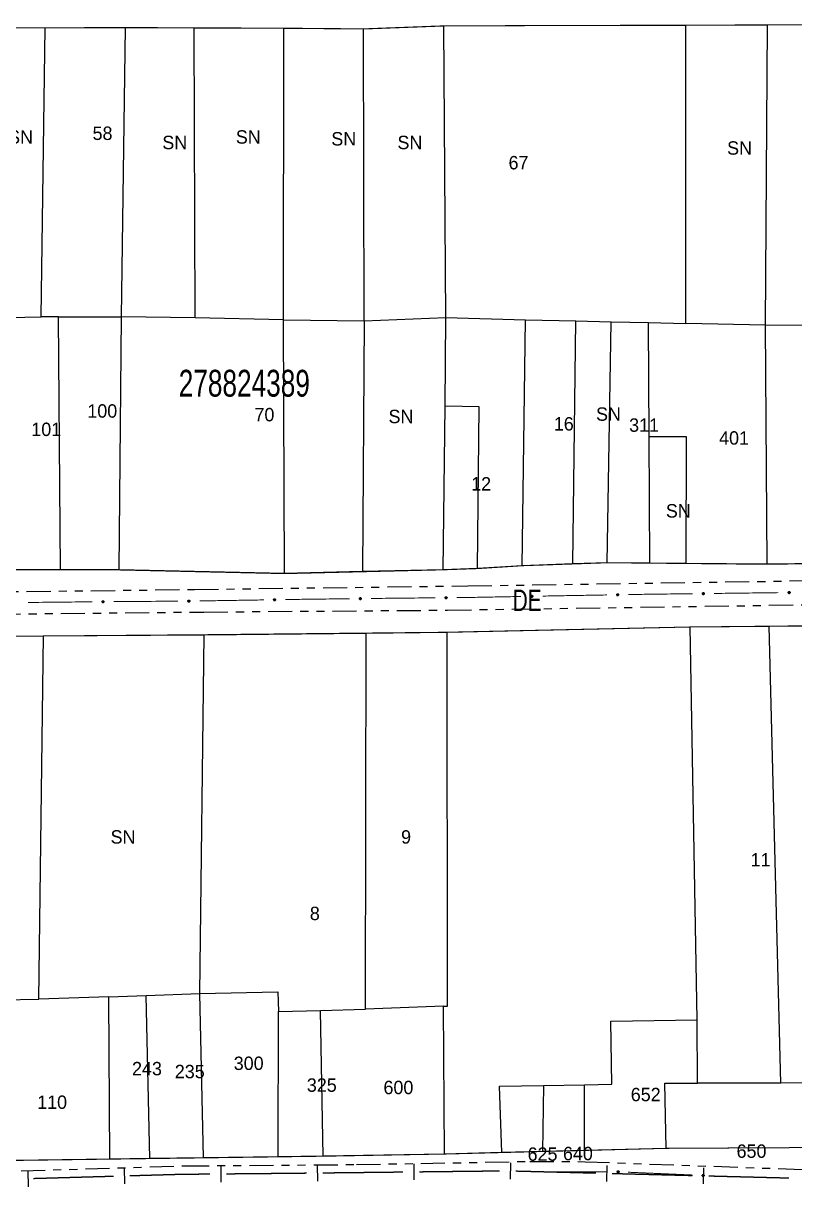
# Model space of a CAD drawing. Extents: x 203555 to 204724, y 4873703 to 4874787.
# Drawn here: x 203902.9 to 204046.8, y 4873709.3 to 4873926.4 of the extents above; entities that cross this region are included whole.
import ezdxf
from ezdxf.enums import TextEntityAlignment as Align

# ---------------------------------------------------------------- set-up
doc = ezdxf.new("R2010")
doc.units = 0
doc.header["$LTSCALE"] = 1.5
doc.header["$MEASUREMENT"] = 0
doc.linetypes.add('TRACO_25', pattern=[8, 3, -1, 1, -1, 1, -1])
for name, color, linetype in [('CD_MALHA_LOTES', 7, 'CONTINUOUS'), ('CD_TXT_QUADRA', 7, 'CONTINUOUS'), ('LM-LIM-SETORES-BAIRROS', 250, 'CONTINUOUS'), ('RU-QUADRA', 210, 'CONTINUOUS'), ('SV-EIXO-RUA-N-PAV', 6, 'CONTINUOUS'), ('SV-RUA-NAO-PAV', 7, 'CONTINUOUS'), ('SV-TXT-RUA-N-PAV', 7, 'CONTINUOUS'), ('Th_NmrPort', 1, 'CONTINUOUS')]:
    doc.layers.add(name, color=color, linetype=linetype)
doc.styles.add('ARIAL', font='ARIAL.SHX')

msp = doc.modelspace()

# ---------------------------------------------------------------- linework, layer by layer
at = {"layer": 'CD_MALHA_LOTES', "linetype": 'Continuous', "flags": 128}
for points in [[(203891.818778, 4873925.55107), (203906.994817, 4873925.512747)], [(203906.216361, 4873871.570602), (203906.994817, 4873925.512747)], [(203906.994817, 4873925.512747), (203921.954371, 4873925.559279)], [(203921.249965, 4873871.617595), (203921.954371, 4873925.559279)], [(203921.954371, 4873925.559279), (203934.761882, 4873925.508319)], [(203934.96511, 4873871.408666), (203934.761882, 4873925.508319)], [(203934.761882, 4873925.508319), (203951.48232, 4873925.44179)], [(203951.4318, 4873871.007417), (203951.48232, 4873925.44179)], [(203951.48232, 4873925.44179), (203966.38229, 4873925.311832)], [(203966.38229, 4873925.311832), (203981.326634, 4873925.875374)], [(203966.506467, 4873870.819653), (203966.38229, 4873925.311832)], [(203981.326634, 4873925.875374), (203996.432301, 4873925.91919), (204026.51777, 4873926.006458)], [(203981.738727, 4873871.475584), (203981.326634, 4873925.875374)], [(204026.48523, 4873870.357161), (204026.51777, 4873926.006458)], [(204026.51777, 4873926.006458), (204041.737824, 4873926.050606)], [(204041.350656, 4873870.009915), (204041.737824, 4873926.050606)], [(204041.737824, 4873926.050606), (204056.823651, 4873926.104093)], [(203897.100465, 4873871.403181), (203906.216361, 4873871.570602)], [(203909.453666, 4873871.580721), (203906.216361, 4873871.570602)], [(203909.453666, 4873871.580721), (203921.249965, 4873871.617595)], [(203909.851387, 4873824.380093), (203909.453666, 4873871.580721)], [(203920.796496, 4873824.360548), (203921.249965, 4873871.617595)], [(203934.96511, 4873871.408666), (203921.249965, 4873871.617595)], [(203951.4318, 4873871.007417), (203934.96511, 4873871.408666)], [(203966.506467, 4873870.819653), (203981.738727, 4873871.475584)], [(203981.630646, 4873854.949183), (203981.738727, 4873871.475584)], [(203981.738727, 4873871.475584), (203996.61076, 4873871.055009)], [(203995.959193, 4873825.151431), (203996.61076, 4873871.055009)], [(203996.61076, 4873871.055009), (204006.007659, 4873870.835504)], [(203951.4318, 4873871.007417), (203966.506467, 4873870.819653)], [(203951.64658, 4873823.676974), (203951.4318, 4873871.007417)], [(204005.409933, 4873825.480752), (204006.007659, 4873870.835504)], [(204006.007659, 4873870.835504), (204012.591941, 4873870.681699)], [(204011.847873, 4873825.705088), (204012.591941, 4873870.681699)], [(204012.591941, 4873870.681699), (204019.556216, 4873870.519018)], [(204019.556216, 4873870.519018), (204026.48523, 4873870.357161)], [(204019.651654, 4873849.245184), (204019.556216, 4873870.519018)], [(204041.350656, 4873870.009915), (204026.48523, 4873870.357161)], [(204056.881777, 4873869.96484), (204041.350656, 4873870.009915)], [(204041.687741, 4873825.420192), (204041.350656, 4873870.009915)], [(203981.229364, 4873824.39004), (203981.630646, 4873854.949183)], [(203987.975737, 4873854.829003), (203981.630646, 4873854.949183)], [(203987.626885, 4873824.615547), (203987.975737, 4873854.829003)], [(204019.651654, 4873849.245184), (204026.532294, 4873849.244761)], [(204019.757597, 4873825.62957), (204019.651654, 4873849.245184)], [(204026.532294, 4873849.244761), (204026.530725, 4873825.564904)], [(204005.409933, 4873825.480752), (203995.959193, 4873825.151431)], [(204011.847873, 4873825.705088), (204005.409933, 4873825.480752)], [(204019.757597, 4873825.62957), (204011.847873, 4873825.705088)], [(204026.530725, 4873825.564904), (204019.757597, 4873825.62957)], [(204041.687741, 4873825.420192), (204026.530725, 4873825.564904)], [(204057.086312, 4873825.644072), (204041.687741, 4873825.420192)], [(203909.851387, 4873824.380093), (203897.894757, 4873824.401443)], [(203920.796496, 4873824.360548), (203909.851387, 4873824.380093)], [(203951.64658, 4873823.676974), (203920.796496, 4873824.360548)], [(203966.202545, 4873824.086511), (203951.64658, 4873823.676974)], [(203981.229364, 4873824.39004), (203966.202545, 4873824.086511)], [(203987.626885, 4873824.615547), (203981.229364, 4873824.39004)], [(203995.959193, 4873825.151431), (203987.626885, 4873824.615547)], [(203936.644232, 4873812.292356), (203966.872592, 4873812.598709)], [(203966.760072, 4873742.458654), (203966.872592, 4873812.598709)], [(203966.872592, 4873812.598709), (203982.00871, 4873812.752108)], [(203982.00871, 4873812.752108), (204027.319004, 4873813.733123)], [(203982.038978, 4873743.013471), (203982.00871, 4873812.752108)], [(204027.319004, 4873813.733123), (204042.044667, 4873813.881067)], [(204028.623104, 4873740.464285), (204027.319004, 4873813.733123)], [(204042.044667, 4873813.881067), (204072.625299, 4873814.1883)], [(204044.229501, 4873728.642807), (204042.044667, 4873813.881067)], [(203876.732705, 4873811.793739), (203906.668606, 4873812.051331)], [(203905.799927, 4873744.277229), (203906.668606, 4873812.051331)], [(203906.668606, 4873812.051331), (203936.644232, 4873812.292356)], [(203935.85036, 4873745.333412), (203936.644232, 4873812.292356)], [(203925.85741, 4873744.98219), (203935.85036, 4873745.333412)], [(203935.85036, 4873745.333412), (203950.406298, 4873745.636661)], [(203936.520784, 4873714.687955), (203935.85036, 4873745.333412)], [(203950.406298, 4873745.636661), (203950.496023, 4873742.003637)], [(203891.949737, 4873744.040064), (203905.799927, 4873744.277229)], [(203918.868095, 4873744.736536), (203905.799927, 4873744.277229)], [(203918.868095, 4873744.736536), (203925.85741, 4873744.98219)], [(203919.028246, 4873714.448945), (203918.868095, 4873744.736536)], [(203926.522054, 4873714.551337), (203925.85741, 4873744.98219)], [(203981.263284, 4873742.984628), (203966.760072, 4873742.458654)], [(203981.263284, 4873742.984628), (203982.038978, 4873743.013471)], [(203981.490896, 4873715.402813), (203981.263284, 4873742.984628)], [(203950.443866, 4873714.878193), (203950.496023, 4873742.003637)], [(203950.496023, 4873742.003637), (203958.360621, 4873742.15404)], [(203958.360621, 4873742.15404), (203966.760072, 4873742.458654)], [(203958.826053, 4873714.992723), (203958.360621, 4873742.15404)], [(204012.513806, 4873740.16793), (204028.623104, 4873740.464285)], [(204012.697406, 4873728.420113), (204012.513806, 4873740.16793)], [(204028.661522, 4873728.613222), (204028.623104, 4873740.464285)], [(203991.723934, 4873728.048236), (203999.955551, 4873728.192467)], [(203992.177204, 4873715.677404), (203991.723934, 4873728.048236)], [(203999.955551, 4873728.192467), (203999.758143, 4873715.872201)], [(203999.955551, 4873728.192467), (204007.626221, 4873728.326869)], [(204007.602672, 4873716.07377), (204007.626221, 4873728.326869)], [(204007.626221, 4873728.326869), (204012.697406, 4873728.420113)], [(204022.570333, 4873728.601646), (204028.661522, 4873728.613222)], [(204022.811776, 4873716.464577), (204022.570333, 4873728.601646)], [(204044.229501, 4873728.642807), (204028.661522, 4873728.613222)], [(204057.46688, 4873728.667962), (204044.229501, 4873728.642807)], [(203950.443866, 4873714.878193), (203936.520784, 4873714.687955)], [(203958.826053, 4873714.992723), (203950.443866, 4873714.878193)], [(203981.490896, 4873715.402813), (203958.826053, 4873714.992723)], [(203992.177204, 4873715.677404), (203981.490896, 4873715.402813)], [(203999.758143, 4873715.872201), (203992.177204, 4873715.677404)], [(204007.602672, 4873716.07377), (203999.758143, 4873715.872201)], [(204022.811776, 4873716.464577), (204007.602672, 4873716.07377)], [(204057.294516, 4873716.656819), (204022.811776, 4873716.464577)], [(203919.028246, 4873714.448945), (203892.354733, 4873714.084491)], [(203926.522054, 4873714.551337), (203919.028246, 4873714.448945)], [(203936.520784, 4873714.687955), (203926.522054, 4873714.551337)]]:
    msp.add_lwpolyline(points, dxfattribs=at)
at = {"layer": 'CD_MALHA_LOTES', "linetype": 'Continuous'}
msp.add_lwpolyline([(203966.506467, 4873870.819653), (203966.202545, 4873824.086511)], dxfattribs=at)
at = {"layer": 'LM-LIM-SETORES-BAIRROS'}
for points in [[(203921.721322, 4873712.820587), (203921.806929, 4873709.821808)], [(203939.745765, 4873713.189965), (203939.773288, 4873710.190091)], [(203957.741764, 4873713.364948), (203957.775572, 4873710.365138)], [(203975.740621, 4873713.567794), (203975.774429, 4873710.567984)], [(203993.794363, 4873713.746073), (203993.718059, 4873710.747044)], [(204011.788539, 4873713.28825), (204011.712236, 4873710.289221)], [(204029.782716, 4873712.830427), (204029.706412, 4873709.831397)], [(203903.728652, 4873712.30695), (203903.814258, 4873709.308172)]]:
    msp.add_lwpolyline(points, dxfattribs=at)
at = {"layer": 'LM-LIM-SETORES-BAIRROS', "const_width": 0.25}
for points in [[(203919.76494, 4873711.264127), (203904.771048, 4873710.836096)], [(203932.281114, 4873711.621426), (203922.763718, 4873711.349733)], [(203932.759821, 4873711.625807), (203932.281114, 4873711.621426)], [(203937.759611, 4873711.671679), (203932.759821, 4873711.625807)], [(203953.040812, 4873711.811882), (203940.759484, 4873711.699203)], [(203953.758922, 4873711.819966), (203953.040812, 4873711.811882)], [(203955.758795, 4873711.842505), (203953.758922, 4873711.819966)], [(203973.757652, 4873712.045351), (203958.758604, 4873711.876312)], [(203991.756509, 4873712.248197), (203976.757461, 4873712.079158)], [(204009.751035, 4873711.839605), (203994.755887, 4873712.221124)], [(204027.745211, 4873711.381781), (204012.750064, 4873711.763301)], [(204045.739388, 4873710.923958), (204030.744241, 4873711.305477)]]:
    msp.add_lwpolyline(points, dxfattribs=at)
at = {"layer": 'RU-QUADRA', "linetype": 'Continuous', "const_width": 0.18, "flags": 128}
for points in [[(203891.818778, 4873925.55107), (203906.994817, 4873925.512747), (203921.954371, 4873925.559279), (203951.48232, 4873925.44179), (203966.38229, 4873925.311832), (203981.326634, 4873925.875374), (203996.432301, 4873925.91919), (204026.51777, 4873926.006458), (204041.737824, 4873926.050606), (204101.495762, 4873926.262481)], [(204057.086312, 4873825.644072), (204041.687741, 4873825.420192), (204011.847873, 4873825.705088), (203995.959193, 4873825.151431), (203987.626885, 4873824.615547), (203981.229364, 4873824.39004), (203951.64658, 4873823.676974), (203920.796496, 4873824.360548), (203887.061665, 4873824.420787)], [(204331.135845, 4873752.832932), (204288.948213, 4873776.586719), (204265.307419, 4873789.484025), (204245.048039, 4873800.749044), (204229.07128, 4873809.527235), (204219.354579, 4873814.85962), (204178.410335, 4873815.526985), (204178.446454, 4873816.383411), (204148.014347, 4873816.900377), (204148.014347, 4873814.83804), (204132.495226, 4873814.58036), (204116.951032, 4873814.675804), (204102.486823, 4873814.488309), (204087.622122, 4873814.338968), (204072.625299, 4873814.1883), (204042.044667, 4873813.881067), (204027.319004, 4873813.733123), (203982.00871, 4873812.752108), (203966.872592, 4873812.598709), (203936.644232, 4873812.292356), (203906.668606, 4873812.051331), (203876.732705, 4873811.793739)], [(203892.354733, 4873714.084491), (203919.028246, 4873714.448945), (203936.520784, 4873714.687955), (203950.443866, 4873714.878193), (203958.826053, 4873714.992723), (203981.490896, 4873715.402813), (204007.602672, 4873716.07377), (204022.811776, 4873716.464577), (204057.294516, 4873716.656819)]]:
    msp.add_lwpolyline(points, dxfattribs=at)
at = {"layer": 'SV-EIXO-RUA-N-PAV'}
for points in [[(203949.636206, 4873818.91797), (203949.669735, 4873818.953577), (203949.705832, 4873818.977323), (203949.74164, 4873818.988463), (203949.775849, 4873818.990057), (203949.81103, 4873818.987745), (203949.845985, 4873818.977589), (203949.882285, 4873818.957723), (203949.91824, 4873818.92434), (203949.940136, 4873818.885763), (203949.952935, 4873818.851242), (203949.956651, 4873818.815666), (203949.953833, 4873818.781527), (203949.942082, 4873818.745566), (203949.921591, 4873818.708976), (203949.887148, 4873818.673635), (203949.851599, 4873818.650597), (203949.816681, 4873818.640731), (203949.780892, 4873818.637223), (203949.745004, 4873818.640013), (203949.710748, 4873818.65018), (203949.673944, 4873818.670878), (203949.639513, 4873818.705336), (203949.616131, 4873818.740529), (203949.605778, 4873818.775299), (203949.603116, 4873818.810611), (203949.605006, 4873818.845926), (203949.613752, 4873818.881489), (203949.636206, 4873818.91797)], [(203965.635207, 4873819.130445), (203965.668879, 4873819.165917), (203965.705071, 4873819.189518), (203965.740923, 4873819.200514), (203965.775138, 4873819.20197), (203965.81031, 4873819.199518), (203965.845224, 4873819.189221), (203965.881444, 4873819.16921), (203965.917265, 4873819.135683), (203965.939005, 4873819.097018), (203965.951667, 4873819.062446), (203965.955239, 4873819.026856), (203965.952284, 4873818.992728), (203965.94039, 4873818.956815), (203965.919751, 4873818.920307), (203965.885167, 4873818.885104), (203965.849526, 4873818.862209), (203965.814569, 4873818.852484), (203965.778766, 4873818.849119), (203965.742889, 4873818.852053), (203965.708674, 4873818.862358), (203965.671954, 4873818.883203), (203965.637661, 4873818.917799), (203965.614421, 4873818.953085), (203965.604207, 4873818.987897), (203965.601688, 4873819.023219), (203965.603719, 4873819.058526), (203965.612608, 4873819.094054), (203965.635207, 4873819.130445)], [(203981.634521, 4873819.299606), (203981.668262, 4873819.335013), (203981.704501, 4873819.358543), (203981.740374, 4873819.369469), (203981.774592, 4873819.370858), (203981.809759, 4873819.368337), (203981.844653, 4873819.357972), (203981.880834, 4873819.33789), (203981.916589, 4873819.304293), (203981.938254, 4873819.265586), (203981.950847, 4873819.230989), (203981.95435, 4873819.195392), (203981.951328, 4873819.16127), (203981.939364, 4873819.12538), (203981.918654, 4873819.088913), (203981.884001, 4873819.053777), (203981.848315, 4873819.030953), (203981.813339, 4873819.021295), (203981.77753, 4873819.018), (203981.741658, 4873819.021005), (203981.707464, 4873819.031376), (203981.670785, 4873819.052294), (203981.63656, 4873819.086956), (203981.613388, 4873819.122288), (203981.603242, 4873819.157119), (203981.600792, 4873819.192447), (203981.602892, 4873819.227749), (203981.611851, 4873819.26326), (203981.634521, 4873819.299606)], [(203997.631244, 4873819.563172), (203997.664667, 4873819.598878), (203997.700694, 4873819.622731), (203997.736469, 4873819.633977), (203997.770673, 4873819.635672), (203997.805861, 4873819.633464), (203997.840846, 4873819.623411), (203997.877205, 4873819.603653), (203997.913258, 4873819.570376), (203997.935267, 4873819.531864), (203997.948169, 4873819.497381), (203997.95199, 4873819.461816), (203997.949273, 4873819.427669), (203997.937629, 4873819.391673), (203997.917245, 4873819.355023), (203997.882907, 4873819.31958), (203997.847427, 4873819.296437), (203997.812538, 4873819.286468), (203997.77676, 4873819.282854), (203997.740863, 4873819.285538), (203997.706577, 4873819.295604), (203997.669713, 4873819.316193), (203997.63518, 4873819.350549), (203997.611694, 4873819.385673), (203997.601238, 4873819.420412), (203997.598472, 4873819.455716), (203997.600257, 4873819.491036), (203997.608898, 4873819.526625), (203997.631244, 4873819.563172)], [(204013.628919, 4873819.846369), (204013.662403, 4873819.882018), (204013.69847, 4873819.90581), (204013.734264, 4873819.916995), (204013.768471, 4873819.918631), (204013.803655, 4873819.916364), (204013.838623, 4873819.906252), (204013.874948, 4873819.886432), (204013.910945, 4873819.853094), (204013.932889, 4873819.814544), (204013.945732, 4873819.780039), (204013.949493, 4873819.744469), (204013.946718, 4873819.710326), (204013.935012, 4873819.67435), (204013.914567, 4873819.637734), (204013.880169, 4873819.60235), (204013.844649, 4873819.579267), (204013.809744, 4873819.569358), (204013.773959, 4873819.565804), (204013.738067, 4873819.568549), (204013.703798, 4873819.578673), (204013.666969, 4873819.599325), (204013.632494, 4873819.633739), (204013.609068, 4873819.668903), (204013.598671, 4873819.703659), (204013.595965, 4873819.738968), (204013.59781, 4873819.774285), (204013.606511, 4873819.809859), (204013.628919, 4873819.846369)], [(204029.627863, 4873820.069462), (204029.661523, 4873820.104945), (204029.697708, 4873820.128558), (204029.733556, 4873820.139566), (204029.767771, 4873820.141033), (204029.802943, 4873820.138592), (204029.837861, 4873820.128307), (204029.874088, 4873820.108307), (204029.909919, 4873820.074792), (204029.931672, 4873820.036134), (204029.944345, 4873820.001566), (204029.947929, 4873819.965977), (204029.944985, 4873819.931849), (204029.933102, 4873819.895931), (204029.912476, 4873819.859417), (204029.877903, 4873819.824203), (204029.84227, 4873819.801296), (204029.807316, 4873819.791559), (204029.771514, 4873819.788182), (204029.735636, 4873819.791105), (204029.701418, 4873819.801399), (204029.664691, 4873819.822232), (204029.630387, 4873819.856817), (204029.607135, 4873819.892096), (204029.59691, 4873819.926904), (204029.594379, 4873819.962225), (204029.596398, 4873819.997533), (204029.605276, 4873820.033063), (204029.627863, 4873820.069462)], [(204045.626683, 4873820.264162), (204045.660344, 4873820.299644), (204045.69653, 4873820.323256), (204045.732378, 4873820.334262), (204045.766593, 4873820.335728), (204045.801765, 4873820.333286), (204045.836683, 4873820.323), (204045.872909, 4873820.302999), (204045.908739, 4873820.269482), (204045.930491, 4873820.230823), (204045.943162, 4873820.196255), (204045.946745, 4873820.160666), (204045.943799, 4873820.126537), (204045.931915, 4873820.09062), (204045.911288, 4873820.054107), (204045.876713, 4873820.018894), (204045.841079, 4873819.995989), (204045.806125, 4873819.986253), (204045.770323, 4873819.982878), (204045.734445, 4873819.985802), (204045.700227, 4873819.996096), (204045.663501, 4873820.016931), (204045.629198, 4873820.051517), (204045.605948, 4873820.086797), (204045.595724, 4873820.121605), (204045.593194, 4873820.156927), (204045.595215, 4873820.192234), (204045.604094, 4873820.227765), (204045.626683, 4873820.264162)], [(203917.639481, 4873818.551189), (203917.673301, 4873818.58652), (203917.709592, 4873818.609969), (203917.74549, 4873818.620814), (203917.779711, 4873818.622126), (203917.814872, 4873818.619526), (203917.849743, 4873818.609083), (203917.885879, 4873818.588919), (203917.921558, 4873818.555242), (203917.943136, 4873818.516486), (203917.955651, 4873818.481861), (203917.959074, 4873818.446256), (203917.955976, 4873818.412141), (203917.943931, 4873818.376278), (203917.923139, 4873818.339858), (203917.888407, 4873818.3048), (203917.85267, 4873818.282056), (203917.817673, 4873818.272477), (203917.781856, 4873818.269263), (203917.745991, 4873818.272348), (203917.71182, 4873818.282796), (203917.675188, 4873818.303796), (203917.641041, 4873818.338535), (203917.617949, 4873818.373919), (203917.607882, 4873818.408773), (203917.605511, 4873818.444106), (203917.60769, 4873818.479404), (203917.616728, 4873818.514894), (203917.639481, 4873818.551189)], [(203933.639011, 4873818.673845), (203933.672831, 4873818.709176), (203933.709122, 4873818.732625), (203933.74502, 4873818.74347), (203933.779241, 4873818.744782), (203933.814402, 4873818.742182), (203933.849273, 4873818.731739), (203933.885409, 4873818.711575), (203933.921088, 4873818.677898), (203933.942665, 4873818.639142), (203933.955181, 4873818.604517), (203933.958604, 4873818.568912), (203933.955506, 4873818.534798), (203933.94346, 4873818.498934), (203933.922669, 4873818.462514), (203933.887937, 4873818.427456), (203933.8522, 4873818.404712), (203933.817202, 4873818.395133), (203933.781386, 4873818.391919), (203933.745521, 4873818.395004), (203933.71135, 4873818.405452), (203933.674718, 4873818.426452), (203933.640571, 4873818.461191), (203933.617479, 4873818.496575), (203933.607411, 4873818.531429), (203933.60504, 4873818.566762), (203933.60722, 4873818.60206), (203933.616258, 4873818.63755), (203933.639011, 4873818.673845)], [(204013.736182, 4873712.210619), (204013.771759, 4873712.24418), (204013.809198, 4873712.265749), (204013.845602, 4873712.274751), (204013.879845, 4873712.274318), (204013.914828, 4873712.269929), (204013.949121, 4873712.257722), (204013.984183, 4873712.235743), (204014.018099, 4873712.200291), (204014.037674, 4873712.160486), (204014.048409, 4873712.125268), (204014.050013, 4873712.089535), (204014.04518, 4873712.055623), (204014.031323, 4873712.02042), (204014.008702, 4873711.985106), (204013.972229, 4873711.951865), (204013.935379, 4873711.930971), (204013.899939, 4873711.923188), (204013.864005, 4873711.921803), (204013.828344, 4873711.926712), (204013.79475, 4873711.938888), (204013.759236, 4873711.961727), (204013.726903, 4873711.998161), (204013.705645, 4873712.034676), (204013.697366, 4873712.069998), (204013.696799, 4873712.105406), (204013.700774, 4873712.140546), (204013.71161, 4873712.17553), (204013.736182, 4873712.210619)], [(204029.582034, 4873711.5238), (204029.617611, 4873711.557361), (204029.65505, 4873711.57893), (204029.691454, 4873711.587932), (204029.725697, 4873711.587499), (204029.76068, 4873711.58311), (204029.794974, 4873711.570903), (204029.830035, 4873711.548924), (204029.863951, 4873711.513472), (204029.883526, 4873711.473667), (204029.894261, 4873711.438449), (204029.895865, 4873711.402716), (204029.891032, 4873711.368804), (204029.877175, 4873711.333601), (204029.854554, 4873711.298287), (204029.818081, 4873711.265046), (204029.781231, 4873711.244152), (204029.745791, 4873711.236369), (204029.709857, 4873711.234984), (204029.674197, 4873711.239893), (204029.640602, 4873711.252069), (204029.605088, 4873711.274908), (204029.572755, 4873711.311342), (204029.551497, 4873711.347857), (204029.543218, 4873711.383179), (204029.542651, 4873711.418587), (204029.546627, 4873711.453727), (204029.557462, 4873711.488711), (204029.582034, 4873711.5238)]]:
    msp.add_lwpolyline(points, close=True, dxfattribs=at)
for points in [[(203949.636206, 4873818.91797), (203949.882285, 4873818.957723)], [(203949.655257, 4873818.936623), (203949.856748, 4873818.967118)], [(203949.669735, 4873818.953577), (203949.845985, 4873818.977589)], [(203949.690254, 4873818.967203), (203949.819672, 4873818.98154)], [(203949.705832, 4873818.977323), (203949.81103, 4873818.987745)], [(203965.601688, 4873819.023219), (203965.951667, 4873819.062446)], [(203965.603719, 4873819.058526), (203965.939005, 4873819.097018)], [(203965.604207, 4873818.987897), (203965.955239, 4873819.026856)], [(203965.60555, 4873819.005157), (203965.951726, 4873819.042017)], [(203965.606477, 4873819.042013), (203965.940341, 4873819.081456)], [(203965.612608, 4873819.094054), (203965.917265, 4873819.135683)], [(203965.612793, 4873818.969763), (203965.95075, 4873819.009255)], [(203965.612894, 4873819.076205), (203965.923546, 4873819.116737)], [(203965.614421, 4873818.953085), (203965.952284, 4873818.992728)], [(203965.624769, 4873819.110461), (203965.895853, 4873819.150523)], [(203965.628223, 4873818.934466), (203965.94162, 4873818.973666)], [(203965.635207, 4873819.130445), (203965.881444, 4873819.16921)], [(203965.637661, 4873818.917799), (203965.94039, 4873818.956815)], [(203965.654333, 4873819.149021), (203965.855944, 4873819.178707)], [(203965.668879, 4873819.165917), (203965.845224, 4873819.189221)], [(203965.689452, 4873819.17946), (203965.818927, 4873819.193278)], [(203965.705071, 4873819.189518), (203965.81031, 4873819.199518)], [(203981.600792, 4873819.192447), (203981.950847, 4873819.230989)], [(203981.602892, 4873819.227749), (203981.938254, 4873819.265586)], [(203981.603242, 4873819.157119), (203981.95435, 4873819.195392)], [(203981.604619, 4873819.174377), (203981.950866, 4873819.21056)], [(203981.605619, 4873819.211231), (203981.939558, 4873819.250021)], [(203981.611793, 4873819.138969), (203981.949827, 4873819.1778)], [(203981.611851, 4873819.26326), (203981.916589, 4873819.304293)], [(203981.612103, 4873819.24541), (203981.922833, 4873819.285335)], [(203981.613388, 4873819.122288), (203981.951328, 4873819.16127)], [(203981.624045, 4873819.279643), (203981.895206, 4873819.319175)], [(203981.627154, 4873819.103642), (203981.940627, 4873819.142229)], [(203981.634521, 4873819.299606), (203981.880834, 4873819.33789)], [(203981.63656, 4873819.086956), (203981.939364, 4873819.12538)], [(203981.653684, 4873819.318146), (203981.855353, 4873819.347437)], [(203981.657497, 4873819.071193), (203981.92597, 4873819.106604)], [(203981.668262, 4873819.335013), (203981.844653, 4873819.357972)], [(203981.670785, 4873819.052294), (203981.918654, 4873819.088913)], [(203981.688862, 4873819.348515), (203981.818364, 4873819.36208)], [(203981.694607, 4873819.044269), (203981.893574, 4873819.070804)], [(203981.704501, 4873819.358543), (203981.809759, 4873819.368337)], [(203981.707464, 4873819.031376), (203981.884001, 4873819.053777)], [(203981.728895, 4873819.026869), (203981.859747, 4873819.041812)], [(203981.741658, 4873819.021005), (203981.848315, 4873819.030953)], [(203997.598472, 4873819.455716), (203997.948169, 4873819.497381)], [(203997.600257, 4873819.491036), (203997.935267, 4873819.531864)], [(203997.601238, 4873819.420412), (203997.95199, 4873819.461816)], [(203997.60246, 4873819.437681), (203997.948371, 4873819.476953)], [(203997.603131, 4873819.474543), (203997.936711, 4873819.516311)], [(203997.608898, 4873819.526625), (203997.913258, 4873819.570376)], [(203997.60931, 4873819.508778), (203997.919671, 4873819.551474)], [(203997.60995, 4873819.402339), (203997.947623, 4873819.444185)], [(203997.611694, 4873819.385673), (203997.949273, 4873819.427669)], [(203997.620945, 4873819.543117), (203997.891743, 4873819.585067)], [(203997.625626, 4873819.36715), (203997.938742, 4873819.408533)], [(203997.631244, 4873819.563172), (203997.877205, 4873819.603653)], [(203997.63518, 4873819.350549), (203997.937629, 4873819.391673)], [(203997.65024, 4873819.581882), (203997.851639, 4873819.612972)], [(203997.656257, 4873819.334973), (203997.924403, 4873819.372779)], [(203997.664667, 4873819.598878), (203997.840846, 4873819.623411)], [(203997.669713, 4873819.316193), (203997.917245, 4873819.355023)], [(203997.685146, 4873819.612564), (203997.814521, 4873819.627285)], [(203997.693606, 4873819.308381), (203997.892328, 4873819.336691)], [(203997.700694, 4873819.622731), (203997.805861, 4873819.633464)], [(203997.706577, 4873819.295604), (203997.882907, 4873819.31958)], [(203997.728047, 4873819.291288), (203997.858761, 4873819.307399)], [(203997.740863, 4873819.285538), (203997.847427, 4873819.296437)], [(204013.595965, 4873819.738968), (204013.945732, 4873819.780039)], [(204013.59781, 4873819.774285), (204013.932889, 4873819.814544)], [(204013.598671, 4873819.703659), (204013.949493, 4873819.744469)], [(204013.599923, 4873819.720927), (204013.945899, 4873819.759611)], [(204013.600656, 4873819.757787), (204013.934306, 4873819.79899)], [(204013.606511, 4873819.809859), (204013.910945, 4873819.853094)], [(204013.606893, 4873819.792012), (204013.917326, 4873819.834181)], [(204013.607353, 4873819.685571), (204013.945096, 4873819.726844)], [(204013.609068, 4873819.668903), (204013.946718, 4873819.710326)], [(204013.618587, 4873819.82633), (204013.889455, 4873819.867822)], [(204013.622968, 4873819.650356), (204013.936154, 4873819.691208)], [(204013.628919, 4873819.846369), (204013.874948, 4873819.886432)], [(204013.632494, 4873819.633739), (204013.935012, 4873819.67435)], [(204013.647947, 4873819.865046), (204013.849399, 4873819.895794)], [(204013.653545, 4873819.618127), (204013.921755, 4873819.655479)], [(204013.662403, 4873819.882018), (204013.838623, 4873819.906252)], [(204013.666969, 4873819.599325), (204013.914567, 4873819.637734)], [(204013.682905, 4873819.895669), (204013.812305, 4873819.91017)], [(204013.690849, 4873819.591472), (204013.889619, 4873819.619445)], [(204013.69847, 4873819.90581), (204013.803655, 4873819.916364)], [(204013.703798, 4873819.578673), (204013.880169, 4873819.60235)], [(204013.725261, 4873819.574321), (204013.856002, 4873819.590209)], [(204013.738067, 4873819.568549), (204013.844649, 4873819.579267)], [(204029.594379, 4873819.962225), (204029.944345, 4873820.001566)], [(204029.596398, 4873819.997533), (204029.931672, 4873820.036134)], [(204029.59691, 4873819.926904), (204029.947929, 4873819.965977)], [(204029.598247, 4873819.944165), (204029.944411, 4873819.981137)], [(204029.599162, 4873819.981021), (204029.933013, 4873820.020572)], [(204029.605276, 4873820.033063), (204029.909919, 4873820.074792)], [(204029.605502, 4873819.908773), (204029.943446, 4873819.948375)], [(204029.605568, 4873820.015214), (204029.916207, 4873820.055848)], [(204029.607135, 4873819.892096), (204029.944985, 4873819.931849)], [(204029.617432, 4873820.049475), (204029.888503, 4873820.089625)], [(204029.620943, 4873819.873481), (204029.934327, 4873819.912783)], [(204029.627863, 4873820.069462), (204029.874088, 4873820.108307)], [(204029.630387, 4873819.856817), (204029.933102, 4873819.895931)], [(204029.646983, 4873820.088044), (204029.848585, 4873820.117796)], [(204029.65136, 4873819.841101), (204029.919751, 4873819.877125)], [(204029.661523, 4873820.104945), (204029.837861, 4873820.128307)], [(204029.664691, 4873819.822232), (204029.912476, 4873819.859417)], [(204029.682092, 4873820.118494), (204029.811563, 4873820.132355)], [(204029.688532, 4873819.814262), (204029.887438, 4873819.841251)], [(204029.697708, 4873820.128558), (204029.802943, 4873820.138592)], [(204029.701418, 4873819.801399), (204029.877903, 4873819.824203)], [(204029.722859, 4873819.79694), (204029.853677, 4873819.812182)], [(204029.735636, 4873819.791105), (204029.84227, 4873819.801296)], [(204045.593194, 4873820.156927), (204045.943162, 4873820.196255)], [(204045.595215, 4873820.192234), (204045.930491, 4873820.230823)], [(204045.595724, 4873820.121605), (204045.946745, 4873820.160666)], [(204045.597062, 4873820.138866), (204045.943227, 4873820.175826)], [(204045.597978, 4873820.175722), (204045.93183, 4873820.215262)], [(204045.604094, 4873820.227765), (204045.908739, 4873820.269482)], [(204045.604315, 4873820.103474), (204045.942261, 4873820.143063)], [(204045.604386, 4873820.209916), (204045.915026, 4873820.250537)], [(204045.605948, 4873820.086797), (204045.943799, 4873820.126537)], [(204045.616251, 4873820.244175), (204045.887323, 4873820.284316)], [(204045.619755, 4873820.068182), (204045.933141, 4873820.107472)], [(204045.626683, 4873820.264162), (204045.872909, 4873820.302999)], [(204045.629198, 4873820.051517), (204045.931915, 4873820.09062)], [(204045.645804, 4873820.282744), (204045.847406, 4873820.312488)], [(204045.650171, 4873820.035801), (204045.918564, 4873820.071815)], [(204045.660344, 4873820.299644), (204045.836683, 4873820.323)], [(204045.663501, 4873820.016931), (204045.911288, 4873820.054107)], [(204045.680914, 4873820.313193), (204045.810384, 4873820.327049)], [(204045.687342, 4873820.00896), (204045.886249, 4873820.035942)], [(204045.69653, 4873820.323256), (204045.801765, 4873820.333286)], [(204045.700227, 4873819.996096), (204045.876713, 4873820.018894)], [(204045.721668, 4873819.991637), (204045.852487, 4873820.006874)], [(204045.734445, 4873819.985802), (204045.841079, 4873819.995989)], [(203917.605511, 4873818.444106), (203917.955651, 4873818.481861)], [(203917.60769, 4873818.479404), (203917.943136, 4873818.516486)], [(203917.607882, 4873818.408773), (203917.959074, 4873818.446256)], [(203917.609297, 4873818.426028), (203917.955625, 4873818.461432)], [(203917.610379, 4873818.462879), (203917.944405, 4873818.500919)], [(203917.616392, 4873818.390603), (203917.954511, 4873818.428674)], [(203917.616728, 4873818.514894), (203917.921558, 4873818.555242)], [(203917.61694, 4873818.497044), (203917.92776, 4873818.53627)], [(203917.617949, 4873818.373919), (203917.955976, 4873818.412141)], [(203917.628959, 4873818.53125), (203917.900209, 4873818.570172)], [(203917.631673, 4873818.355242), (203917.945232, 4873818.393124)], [(203917.639481, 4873818.551189), (203917.885879, 4873818.588919)], [(203917.641041, 4873818.338535), (203917.943931, 4873818.376278)], [(203917.658685, 4873818.569685), (203917.860419, 4873818.598523)], [(203917.661943, 4873818.322725), (203917.930494, 4873818.357533)], [(203917.673301, 4873818.58652), (203917.849743, 4873818.609083)], [(203917.675188, 4873818.303796), (203917.923139, 4873818.339858)], [(203917.693931, 4873818.599976), (203917.823463, 4873818.61325)], [(203917.698993, 4873818.295717), (203917.898019, 4873818.321805)], [(203917.709592, 4873818.609969), (203917.814872, 4873818.619526)], [(203917.71182, 4873818.282796), (203917.888407, 4873818.3048)], [(203917.733241, 4873818.278241), (203917.864126, 4873818.29289)], [(203917.745991, 4873818.272348), (203917.85267, 4873818.282056)], [(203933.60504, 4873818.566762), (203933.955181, 4873818.604517)], [(203933.60722, 4873818.60206), (203933.942665, 4873818.639142)], [(203933.607411, 4873818.531429), (203933.958604, 4873818.568912)], [(203933.608827, 4873818.548684), (203933.955155, 4873818.584088)], [(203933.609909, 4873818.585535), (203933.943935, 4873818.623575)], [(203933.615921, 4873818.51326), (203933.954041, 4873818.55133)], [(203933.616258, 4873818.63755), (203933.921088, 4873818.677898)], [(203933.61647, 4873818.6197), (203933.92729, 4873818.658926)], [(203933.617479, 4873818.496575), (203933.955506, 4873818.534798)], [(203933.628489, 4873818.653906), (203933.899738, 4873818.692828)], [(203933.631203, 4873818.477898), (203933.944762, 4873818.515781)], [(203933.639011, 4873818.673845), (203933.885409, 4873818.711575)], [(203933.640571, 4873818.461191), (203933.94346, 4873818.498934)], [(203933.658215, 4873818.692341), (203933.859949, 4873818.721179)], [(203933.661472, 4873818.445381), (203933.930024, 4873818.480189)], [(203933.672831, 4873818.709176), (203933.849273, 4873818.731739)], [(203933.674718, 4873818.426452), (203933.922669, 4873818.462514)], [(203933.693461, 4873818.722632), (203933.822993, 4873818.735906)], [(203933.698523, 4873818.418373), (203933.897549, 4873818.444461)], [(203933.709122, 4873818.732625), (203933.814402, 4873818.742182)], [(203933.71135, 4873818.405452), (203933.887937, 4873818.427456)], [(203933.732771, 4873818.400897), (203933.863656, 4873818.415546)], [(203933.745521, 4873818.395004), (203933.8522, 4873818.404712)], [(203949.603116, 4873818.810611), (203949.952935, 4873818.851242)], [(203949.605006, 4873818.845926), (203949.940136, 4873818.885763)], [(203949.605778, 4873818.775299), (203949.956651, 4873818.815666)], [(203949.607051, 4873818.792565), (203949.953076, 4873818.830813)], [(203949.607831, 4873818.829424), (203949.941533, 4873818.870206)], [(203949.613752, 4873818.881489), (203949.91824, 4873818.92434)], [(203949.614111, 4873818.863641), (203949.924598, 4873818.905419)], [(203949.614437, 4873818.7572), (203949.952232, 4873818.798047)], [(203949.616131, 4873818.740529), (203949.953833, 4873818.781527)], [(203949.625848, 4873818.897945), (203949.896769, 4873818.939095)], [(203949.630008, 4873818.721965), (203949.943245, 4873818.762423)], [(203949.639513, 4873818.705336), (203949.942082, 4873818.745566)], [(203949.660544, 4873818.689698), (203949.928801, 4873818.726711)], [(203949.673944, 4873818.670878), (203949.921591, 4873818.708976)], [(203949.697815, 4873818.662996), (203949.89662, 4873818.690718)], [(203949.710748, 4873818.65018), (203949.887148, 4873818.673635)], [(203949.732205, 4873818.645801), (203949.862966, 4873818.661525)], [(203949.745004, 4873818.640013), (203949.851599, 4873818.650597)], [(203965.658629, 4873818.902076), (203965.927032, 4873818.938013)], [(203965.671954, 4873818.883203), (203965.919751, 4873818.920307)], [(203965.695793, 4873818.875225), (203965.894707, 4873818.902149)], [(203965.708674, 4873818.862358), (203965.885167, 4873818.885104)], [(203965.730114, 4873818.857892), (203965.860937, 4873818.873091)], [(203965.742889, 4873818.852053), (203965.849526, 4873818.862209)], [(204013.696799, 4873712.105406), (204014.048409, 4873712.125268)], [(204013.697366, 4873712.069998), (204014.050013, 4873712.089535)], [(204013.699659, 4873712.087158), (204014.047341, 4873712.104867)], [(204013.700774, 4873712.140546), (204014.037674, 4873712.160486)], [(204013.702618, 4873712.123906), (204014.038149, 4873712.144874)], [(204013.704939, 4873712.051418), (204014.04456, 4873712.072209)], [(204013.705645, 4873712.034676), (204014.04518, 4873712.055623)], [(204013.710911, 4873712.157692), (204014.023326, 4873712.181028)], [(204013.71161, 4873712.17553), (204014.018099, 4873712.200291)], [(204013.718399, 4873712.015324), (204014.033481, 4873712.037178)], [(204013.724658, 4873712.191241), (204013.997538, 4873712.21629)], [(204013.726903, 4873711.998161), (204014.031323, 4873712.02042)], [(204013.736182, 4873712.210619), (204013.984183, 4873712.235743)], [(204013.746972, 4873711.981306), (204014.016949, 4873712.002384)], [(204013.756304, 4873712.228112), (204013.959245, 4873712.246632)], [(204013.759236, 4873711.961727), (204014.008702, 4873711.985106)], [(204013.771759, 4873712.24418), (204013.949121, 4873712.257722)], [(204013.782598, 4873711.952446), (204013.982695, 4873711.968358)], [(204013.793048, 4873712.256567), (204013.923088, 4873712.263223)], [(204013.79475, 4873711.938888), (204013.972229, 4873711.951865)], [(204013.809198, 4873712.265749), (204013.914828, 4873712.269929)], [(204013.815911, 4873711.933247), (204013.947373, 4873711.941207)], [(204013.828344, 4873711.926712), (204013.935379, 4873711.930971)], [(204029.542651, 4873711.418587), (204029.894261, 4873711.438449)], [(204029.543218, 4873711.383179), (204029.895865, 4873711.402716)], [(204029.545512, 4873711.400339), (204029.893193, 4873711.418049)], [(204029.546627, 4873711.453727), (204029.883526, 4873711.473667)], [(204029.54847, 4873711.437088), (204029.884001, 4873711.458055)], [(204029.550792, 4873711.364599), (204029.890412, 4873711.38539)], [(204029.551497, 4873711.347857), (204029.891032, 4873711.368804)], [(204029.556764, 4873711.470873), (204029.869178, 4873711.494209)], [(204029.557462, 4873711.488711), (204029.863951, 4873711.513472)], [(204029.564251, 4873711.328505), (204029.879333, 4873711.350359)], [(204029.57051, 4873711.504422), (204029.843391, 4873711.529471)], [(204029.572755, 4873711.311342), (204029.877175, 4873711.333601)], [(204029.582034, 4873711.5238), (204029.830035, 4873711.548924)], [(204029.592824, 4873711.294487), (204029.862801, 4873711.315565)], [(204029.602156, 4873711.541293), (204029.805097, 4873711.559813)], [(204029.605088, 4873711.274908), (204029.854554, 4873711.298287)], [(204029.617611, 4873711.557361), (204029.794974, 4873711.570903)], [(204029.62845, 4873711.265627), (204029.828547, 4873711.281539)], [(204029.6389, 4873711.569748), (204029.76894, 4873711.576404)], [(204029.640602, 4873711.252069), (204029.818081, 4873711.265046)], [(204029.65505, 4873711.57893), (204029.76068, 4873711.58311)], [(204029.661763, 4873711.246428), (204029.793225, 4873711.254388)], [(204029.674197, 4873711.239893), (204029.781231, 4873711.244152)]]:
    msp.add_lwpolyline(points, dxfattribs=at)
at = {"layer": 'SV-EIXO-RUA-N-PAV', "const_width": 0.18}
for points in [[(203951.781364, 4873818.841947), (203954.780986, 4873818.889589)], [(203954.780986, 4873818.889589), (203955.263118, 4873818.89724)], [(203955.263118, 4873818.89724), (203963.780325, 4873818.998339)], [(203967.780043, 4873819.045815), (203970.779832, 4873819.081423)], [(203970.779832, 4873819.081423), (203971.034849, 4873819.084441)], [(203971.034849, 4873819.084441), (203979.779384, 4873819.17113)], [(203983.779188, 4873819.210782), (203985.77909, 4873819.230607)], [(203985.77909, 4873819.230607), (203985.871786, 4873819.231516)], [(203985.871786, 4873819.231516), (203995.777327, 4873819.418143)], [(203999.776617, 4873819.493493), (204002.776085, 4873819.550005)], [(204002.776085, 4873819.550005), (204002.905914, 4873819.552445)], [(204002.905914, 4873819.552445), (204011.774759, 4873819.704486)], [(204015.774171, 4873819.773049), (204018.773731, 4873819.824471)], [(204018.773731, 4873819.824471), (204019.28605, 4873819.833248)], [(204019.28605, 4873819.833248), (204027.773024, 4873819.936752)], [(204031.772727, 4873819.985531), (204033.772578, 4873820.00992)], [(204033.772578, 4873820.00992), (204034.636578, 4873820.020449)], [(204034.636578, 4873820.020449), (204043.771839, 4873820.131521)], [(203903.784691, 4873818.303663), (203915.784067, 4873818.426112)], [(203919.783942, 4873818.457546), (203931.783589, 4873818.549538)], [(203935.783382, 4873818.587856), (203947.781869, 4873818.778424)], [(203999.735701, 4873712.09442), (204011.735701, 4873712.095847)], [(204015.733945, 4873712.013844), (204027.722689, 4873711.494207)], [(204031.718937, 4873711.320995), (204033.717061, 4873711.234388)], [(204033.717061, 4873711.234388), (204033.97131, 4873711.223371)]]:
    msp.add_lwpolyline(points, dxfattribs=at)
at = {"layer": 'SV-RUA-NAO-PAV', "linetype": 'TRACO_25'}
for points in [[(203779.226465, 4873819.258006, 7.15991), (203805.105425, 4873820.301765, 7.238198), (203841.335915, 4873819.197136, 7.653123), (203891.535865, 4873820.211264, 8.561261), (203934.82316, 4873820.732865, 9.038816), (203985.841241, 4873821.391302, 9.438085), (204061.65159, 4873822.557226, 9.641633), (204097.427912, 4873823.778666, 9.751236), (204127.098693, 4873823.384199, 9.766893), (204167.291276, 4873823.238421, 10.064386), (204193.518769, 4873822.949433, 10.072216), (204200.129793, 4873823.030378, 10.119188), (204206.412385, 4873823.060054, 10.173989), (204210.890634, 4873823.227641, 10.173989), (204213.445823, 4873823.614832, 10.173989), (204215.755547, 4873826.116501, 10.447997)], [(203863.009909, 4873739.436687, 10.22), (203861.91, 4873815.76, 9.22), (203936.585074, 4873816.524369, 9.218879), (203982.019864, 4873816.871132, 9.477228), (204060.372016, 4873818.048513, 9.665119), (204095.035147, 4873818.558097, 9.907811), (204126.039809, 4873819.216246, 9.907811), (204151.215943, 4873819.182322, 10.017414), (204196.498476, 4873818.3875, 10.134846), (204201.591682, 4873818.522254, 10.173989), (204206.312069, 4873818.854328, 10.244449), (204211.775309, 4873819.711619, 10.314908), (204222.910431, 4873820.927301, 10.43234)], [(203787.175599, 4873710.965157, 9.21105), (203855.640405, 4873711.548795, 9.65729), (203890.501243, 4873711.911566, 10.205305), (203933.080142, 4873713.195201, 10.307079), (203965.06195, 4873713.439384, 10.68286), (203997.368445, 4873714.03083, 10.839436), (204007.742049, 4873713.97771, 10.870751), (204058.868278, 4873712.147085, 11.254361), (204077.670936, 4873711.876832, 11.183902), (204104.635129, 4873712.241125, 11.183902), (204142.766626, 4873712.164963, 11.13693), (204201.558777, 4873713.191568, 11.13693), (204257.224752, 4873714.143129, 11.105615), (204315.184396, 4873715.637608, 11.042984), (204350.220159, 4873716.493767, 11.035155)]]:
    msp.add_polyline3d(points, dxfattribs=at)

# ---------------------------------------------------------------- texts
at = {"layer": 'CD_TXT_QUADRA', "style": 'ARIAL', "width": 0.7}
msp.add_text('278824389', height=5, dxfattribs=at).set_placement((203931.897532, 4873856.703909))
at = {"layer": 'SV-TXT-RUA-N-PAV', "style": 'ARIAL', "width": 0.7}
msp.add_text('DE', height=4, dxfattribs=at).set_placement((203994.184635, 4873816.714719))
at = {"layer": 'Th_NmrPort', "color": 1}
for s, p in [('SN', (203900.070088, 4873905.143032)), ('58', (203915.829616, 4873905.828229)), ('SN', (203942.552294, 4873905.143032)), ('SN', (203960.367413, 4873904.800433)), ('SN', (203928.848357, 4873904.115236)), ('SN', (203972.700957, 4873904.115236)), ('SN', (204034.197377, 4873903.087441)), ('67', (203993.428162, 4873900.346654)), ('100', (203914.851608, 4873854.025935)), ('70', (203946.028066, 4873853.340739)), ('SN', (203971.037752, 4873852.99814)), ('SN', (204009.753236, 4873853.44739)), ('101', (203904.402356, 4873850.599951)), ('16', (204001.871611, 4873851.627746)), ('311', (204015.920008, 4873851.391799)), ('401', (204032.707332, 4873848.99361)), ('12', (203986.456543, 4873840.428649)), ('SN', (204022.773839, 4873835.396322)), ('SN', (203919.189127, 4873774.564365)), ('9', (203973.382684, 4873774.564365)), ('11', (204038.590174, 4873770.308982)), ('8', (203956.361151, 4873760.296315)), ('243', (203923.194357, 4873731.346949)), ('300', (203942.163128, 4873732.336624)), ('235', (203931.166739, 4873730.79713)), ('325', (203955.798651, 4873728.26796)), ('600', (203970.093956, 4873727.828105)), ('652', (204016.223808, 4873726.508538)), ('110', (203905.490171, 4873725.075711)), ('650', (204035.962326, 4873715.948708)), ('625', (203996.980127, 4873715.398888)), ('640', (204003.577961, 4873715.505555))]:
    msp.add_text(s, height=2.5, dxfattribs=at).set_placement(p, align=Align.MIDDLE_LEFT)

doc.saveas('drawing.dxf')
